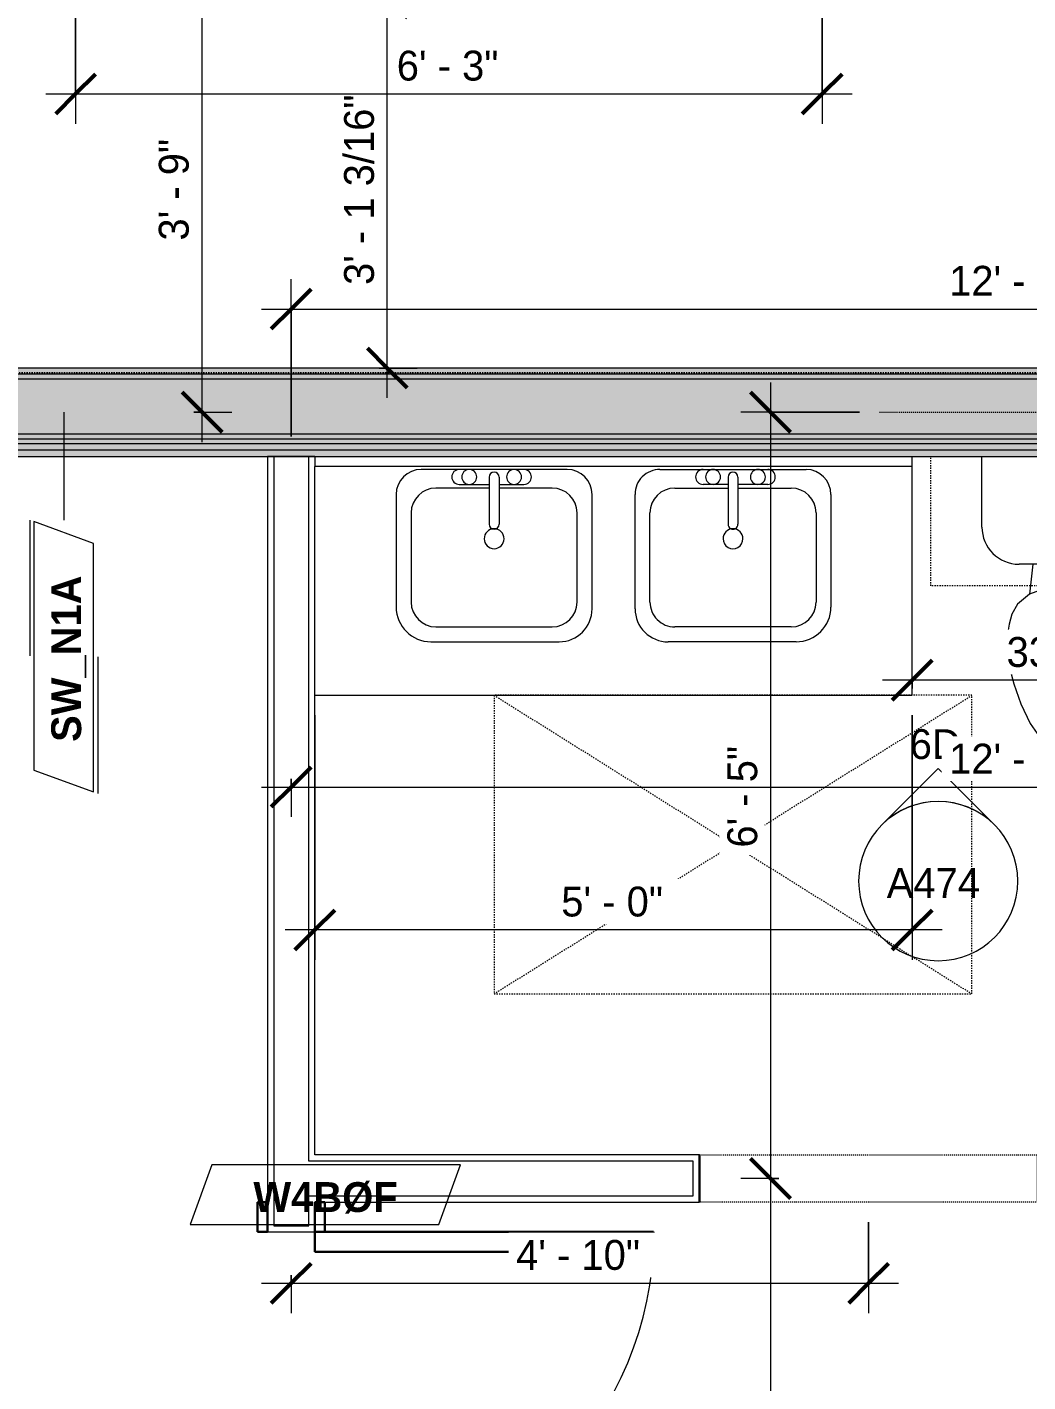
# Model space of a CAD drawing. Header units: inches. Extents: x -4010 to -1814, y 9846 to 12241.
# Drawn here: x -3683.5 to -3583, y 10251.2 to 10387.3 of the extents above; entities that cross this region are included whole.
import ezdxf

# ---------------------------------------------------------------- set-up
doc = ezdxf.new("R2010")
doc.units = ezdxf.units.IN
doc.header["$MEASUREMENT"] = 0
for name, pattern in [('Dash', [0.25, 0.125, -0.125]), ('Dash 3_32_', [0.1875, 0.09375, -0.09375]), ('Dash_2_', [0.25, 0.125, -0.125]), ('Overhead', [0.15625, 0.09375, -0.0625])]:
    doc.linetypes.add(name, pattern=pattern)
for name, color, linetype, lineweight in [('0-1', 7, 'Continuous', 5), ('A-ANNO-DIMS', 211, 'Continuous', 9), ('A-ANNO-DIMS-32', 211, 'Continuous', 9), ('A-DETL-1', 90, 'Dash 3_32_', 18), ('A-DETL-GENF-3', 92, 'Overhead', 9), ('A-DETL-MEDM', 33, 'Continuous', 30), ('A-DOOR-3', 31, 'Continuous', 9), ('A-DOOR-4', 31, 'Continuous', 30), ('A-DOOR-FRAM-3', 31, 'Continuous', 30), ('A-GENM', 5, 'Continuous', 9), ('A-GENM-HDLN', 13, 'Dash', 9), ('A-WALL', 113, 'Continuous', 18), ('A-WALL-2', 250, 'Continuous', 18), ('A-WALL-3', 113, 'Continuous', 9), ('A-WALL-IDEN', 211, 'Continuous', 9), ('G-ANNO-SYMB-3', 111, 'Continuous', 9), ('G-ANNO-SYMB-4', 111, 'Dash_2_', 9), ('I-WALL-1', 21, 'Continuous', 18), ('I-WALL-2', 241, 'Continuous', 5), ('I-WALL-3', 7, 'Continuous', 9), ('P-SANR-FIXT', 6, 'Continuous', 9), ('Q-CASE', 31, 'Continuous', 9), ('Q-CASE-3', 31, 'Dash', 9)]:
    doc.layers.add(name, color=color, linetype=linetype, lineweight=lineweight)
doc.styles.add('Century Gothic', font='ufonts.com_century-gothic.ttf', dxfattribs={"height": 3})
doc.styles.add('Century Gothic_B_1', font='GOTHICB.TTF', dxfattribs={"height": 3})
doc.dimstyles.new('OD_1__HACK_2', dxfattribs={"dimscale": 12, "dimtxt": 3.132505, "dimasz": 0.333333, "dimexe": 0.25, "dimexo": 0.166667, "dimgap": 0.041667, "dimtad": 1, "dimdec": 4, "dimrnd": 0.0625, "dimzin": 3, "dimdsep": 46, "dimlunit": 4, "dimtxsty": 'Century Gothic', "dimblk1": 'OBLIQUE', "dimblk2": 'OBLIQUE', "dimsah": 1, "dimcen": 0.09, "dimdle": 0.25, "dimazin": 0, "dimtfac": 1, "dimtdec": 4, "dimtix": 1, "dimtmove": 0, "dimatfit": 3, "dimfxl": 1, "dimtvp": 1, "dimtfill": 1, "dimfrac": 2, "dimtolj": 1, "dimtzin": 0, "dimarcsym": 2})
doc.dimstyles.new('OD_1__HACK_2_1', dxfattribs={"dimscale": 12, "dimtxt": 3.132505, "dimasz": 0.333333, "dimexe": 0.25, "dimexo": 0.166667, "dimgap": 0.041667, "dimtad": 1, "dimdec": 4, "dimrnd": 0.0625, "dimzin": 3, "dimdsep": 46, "dimlunit": 4, "dimtxsty": 'Century Gothic', "dimblk1": 'OBLIQUE', "dimblk2": 'OBLIQUE', "dimsah": 1, "dimcen": 0.09, "dimdle": 0.25, "dimazin": 0, "dimtfac": 1, "dimtdec": 4, "dimtix": 1, "dimtmove": 0, "dimatfit": 3, "dimfxl": 1, "dimtvp": 1, "dimtfill": 1, "dimfrac": 2, "dimtolj": 1, "dimtzin": 0, "dimarcsym": 2})

# ---------------------------------------------------------------- blocks, each defined once
blk = doc.blocks.new('CTR - 1st Phase - Common Walls_rvt-1-UNIT PLANS - 1ST FLOOR')
at = {"layer": 'I-WALL-1'}
blk.add_hatch(color=256, dxfattribs=at).paths.add_polyline_path([(-3501.67, 10344.15), (-3501.67, 10344.78), (-3823.82, 10344.78), (-3823.82, 10344.15), (-3512.01, 10344.15)], flags=0)
at = {"layer": 'I-WALL-2'}
for points in [[(-3504.67, 10352.4), (-3504.67, 10353.03), (-3728.43, 10353.03), (-3728.43, 10352.97), (-3766.43, 10352.97), (-3766.43, 10353.03), (-3823.82, 10353.03), (-3823.82, 10352.4), (-3512.01, 10352.4)], [(-3504.67, 10351.9), (-3504.67, 10352.4), (-3823.82, 10352.4), (-3823.82, 10351.9), (-3512.01, 10351.9)], [(-3501.67, 10346.4), (-3501.67, 10351.34), (-3504.67, 10351.35), (-3504.67, 10351.9), (-3823.82, 10351.9), (-3823.82, 10346.4), (-3512.01, 10346.4)], [(-3501.67, 10345.9), (-3501.67, 10346.4), (-3823.82, 10346.4), (-3823.82, 10345.9), (-3512.01, 10345.9)], [(-3501.67, 10345.4), (-3501.67, 10345.9), (-3823.82, 10345.9), (-3823.82, 10345.4), (-3512.01, 10345.4)], [(-3501.67, 10344.78), (-3501.67, 10345.4), (-3823.82, 10345.4), (-3823.82, 10344.78), (-3512.01, 10344.78)]]:
    blk.add_hatch(color=256, dxfattribs=at).paths.add_polyline_path(points, flags=0)
at = {"layer": 'A-WALL-2'}
for p, q in [((-3504.67, 10352.4), (-3823.82, 10352.4)), ((-3504.67, 10351.9), (-3823.82, 10351.9)), ((-3501.67, 10346.4), (-3823.82, 10346.4)), ((-3501.67, 10345.9), (-3823.82, 10345.9)), ((-3501.67, 10345.4), (-3823.82, 10345.4)), ((-3501.67, 10344.78), (-3823.82, 10344.78))]:
    blk.add_line(p, q, dxfattribs=at)
at = {"layer": 'I-WALL-3'}
for p, q in [((-3505.3, 10353.03), (-3728.43, 10353.03)), ((-3823.82, 10344.15), (-3555.9, 10344.15))]:
    blk.add_line(p, q, dxfattribs=at)
blk = doc.blocks.new('SWING - SINGLE - FLUSH - 2-10 x 6-8 - PASSAGE-3199423-UNIT PLANS - 1ST FLOOR')
at = {"layer": 'A-DOOR-3'}
blk.add_arc((17, -2.37), 34.07, 180, 266.6343, dxfattribs=at)
at = {"layer": 'A-DOOR-4'}
for p, q in [((15, -2.37), (15, -36.38)), ((17, -2.37), (15, -2.37)), ((17, -2.37), (17, -36.38)), ((17, -36.38), (15, -36.38))]:
    blk.add_line(p, q, dxfattribs=at)
at = {"layer": 'A-DOOR-FRAM-3'}
for p, q in [((-20, 2.38), (-20, 3.38)), ((-20, 3.38), (-17, 3.38)), ((-17, 3.38), (-17, 2.38)), ((17, 2.38), (17, 3.38)), ((17, 3.38), (20, 3.38)), ((20, 3.38), (20, 2.38)), ((-17, 2.38), (-20, 2.38)), ((20, 2.38), (17, 2.38)), ((-20, -2.37), (-17, -2.37)), ((-20, -3.37), (-20, -2.37)), ((-17, -2.37), (-17, -3.37)), ((17, -2.37), (20, -2.37)), ((17, -3.37), (17, -2.37)), ((20, -2.37), (20, -3.37)), ((-17, -3.37), (-20, -3.37)), ((20, -3.37), (17, -3.37))]:
    blk.add_line(p, q, dxfattribs=at)
blk = doc.blocks.new('Door-Opening - 34_ x 80_-3928451-UNIT PLANS - 1ST FLOOR')
at = {"layer": 'A-DETL-GENF-3'}
for p, q in [((-17.32, 2.37), (16.68, 2.37)), ((16.68, -2.38), (-17.32, -2.38))]:
    blk.add_line(p, q, dxfattribs=at)
at = {"layer": 'A-DETL-MEDM'}
for p, q in [((-17.32, -2.38), (-17.32, 2.37)), ((16.68, 2.37), (16.68, -2.38))]:
    blk.add_line(p, q, dxfattribs=at)
blk = doc.blocks.new('M_Sink Vanity-Square - 500 x 440mm-1372835-UNIT PLANS - 1ST FLOOR')
at = {"layer": 'P-SANR-FIXT'}
for p, q in [((-5.72, 10.23), (7.14, 10.23)), ((-5.22, 8.73), (6.46, 8.73)), ((10.46, 6.91), (10.46, -4.59)), ((-9.22, -4.59), (-9.22, 6.73)), ((-7.72, -2.72), (-7.72, 6.23)), ((8.96, 6.23), (8.96, -2.72)), ((0.12, -6.33), (0.12, -1.59)), ((1.12, -6.33), (1.12, -1.59)), ((0.12, -5.22), (-5.22, -5.22)), ((6.46, -5.22), (1.12, -5.22)), ((-2.88, -5.59), (0.12, -5.59)), ((1.12, -5.59), (3.62, -5.59)), ((7.96, -7.09), (-6.72, -7.09)), ((3.62, -7.09), (-2.88, -7.09))]:
    blk.add_line(p, q, dxfattribs=at)
for centre, radius, start, end in [((-5.72, 6.73), 3.5, 90, 180), ((7.14, 6.91), 3.32, 360, 90), ((-5.22, 6.23), 2.5, 90, 180), ((6.46, 6.23), 2.5, 360, 90), ((0.62, -0.13), 1, 360, 180), ((0.62, -0.13), 1, 180, 0), ((0.62, -1.59), 0.5, 360, 180), ((-5.22, -2.72), 2.5, 180, 270), ((6.46, -2.72), 2.5, 270, 360), ((-6.72, -4.59), 2.5, 180, 270), ((7.96, -4.59), 2.5, 270, 0), ((-2.88, -6.34), 0.75, 90, 270), ((-1.88, -6.34), 0.75, 360, 180), ((-1.88, -6.34), 0.75, 180, 0), ((0.62, -6.33), 0.5, 180, 0), ((2.62, -6.34), 0.75, 0, 180), ((2.62, -6.34), 0.75, 180, 0), ((3.62, -6.34), 0.75, 270, 90)]:
    blk.add_arc(centre, radius, start, end, dxfattribs=at)
blk = doc.blocks.new('Toilet-Domestic-3D - Toilet-Domestic-3D-1352612-UNIT PLANS - 1ST FLOOR')
at = {"layer": 'P-SANR-FIXT'}
for p, q in [((-9.98, 11.75), (-9.98, 18.86)), ((9.98, 18.86), (9.98, 11.75)), ((6.25, 8.02), (-6.25, 8.02)), ((-4.86, 8.02), (-5.21, 5)), ((4.86, 8.02), (5.21, 5)), ((-3.84, 5.5), (-5.21, 5)), ((-2.61, 5.72), (-3.84, 5.5)), ((-1, 6), (-2.13, 5.8)), ((1, 6), (-1, 6)), ((1.89, 5.84), (1, 6)), ((3.84, 5.5), (2.37, 5.76)), ((5.21, 5), (3.84, 5.5)), ((-5.21, 5), (-6.4, 4)), ((6.4, 4), (5.21, 5)), ((-6.97, 3), (-7.24, 2)), ((-6.4, 4), (-6.97, 3)), ((6.97, 3), (6.4, 4)), ((7.24, 2), (6.97, 3)), ((-7.24, 2), (-7.41, 1)), ((7.41, 1), (7.24, 2)), ((-7.41, 1), (-7.5, 0)), ((-7.5, 0), (-7.33, -1.99)), ((7.33, -1.99), (7.5, 0)), ((7.5, 0), (7.41, 1)), ((-7.33, -1.99), (-6.79, -4)), ((6.79, -4), (7.33, -1.99)), ((-6.79, -4), (-6.06, -6)), ((6.06, -6), (6.79, -4)), ((-6.06, -6), (-5.13, -8)), ((5.13, -8), (6.06, -6)), ((-5.13, -8), (-3.74, -10)), ((3.74, -10), (5.13, -8)), ((-3.74, -10), (-2.74, -11)), ((2.74, -11), (3.74, -10)), ((-2.74, -11), (-1.87, -11.5)), ((-1.87, -11.5), (-0.5, -12)), ((-0.5, -12), (0.5, -12)), ((0.5, -12), (1.87, -11.5)), ((1.87, -11.5), (2.74, -11))]:
    blk.add_line(p, q, dxfattribs=at)
for centre, start, end in [((-6.25, 11.75), 180, 270), ((6.25, 11.75), 270, 360)]:
    blk.add_arc(centre, 3.73, start, end, dxfattribs=at)
blk = doc.blocks.new('Bath Vanity - Bath Vanity 60_-V115-UNIT PLANS - 1ST FLOOR')
at = {"layer": 'Q-CASE'}
for p, q in [((30.74, 24), (-29.26, 24)), ((-29.26, 24), (-29.26, 1))]:
    blk.add_line(p, q, dxfattribs=at)
blk = doc.blocks.new('BATHROOM MIRROR - BATHROOM MIRROR  60_-3802719-UNIT PLANS - 1ST FLOOR')
at = {"layer": 'Q-CASE'}
for p, q in [((-29.26, -23), (30.74, -23)), ((-29.26, -23), (-29.26, -24)), ((30.74, -24), (30.74, -23)), ((30.74, -24), (-29.26, -24))]:
    blk.add_line(p, q, dxfattribs=at)
blk = doc.blocks.new('300 Series Wall Hung Cabinet_326 - 30_-2909953-UNIT PLANS - 1ST FLOOR')
at = {"layer": 'Q-CASE'}
for p, q in [((-2.01, 14.69), (-2.5, 14.69)), ((-2.5, 14.69), (-2.5, 13.19)), ((-2.01, 13.19), (-2.01, 14.69)), ((2.49, 14.69), (2, 14.69)), ((2, 14.69), (2, 13.19)), ((2.49, 13.19), (2.49, 14.69)), ((-2.01, 13.19), (-2.5, 13.19)), ((2.49, 13.19), (2, 13.19))]:
    blk.add_line(p, q, dxfattribs=at)
at = {"layer": 'Q-CASE-3'}
for p, q in [((-15, 0.19), (-15, 13.19)), ((-15, 13.19), (15, 13.19)), ((15, 13.19), (15, 0.19)), ((15, 0.19), (-15, 0.19))]:
    blk.add_line(p, q, dxfattribs=at)
blk = doc.blocks.new('M_Sink Vanity-Square - 500 x 440mm-1352614-UNIT PLANS - 1ST FLOOR')
at = {"layer": 'P-SANR-FIXT'}
for p, q in [((7.96, 7.09), (-6.72, 7.09)), ((3.62, 7.09), (-2.88, 7.09)), ((-2.88, 5.59), (0.12, 5.59)), ((0.12, 6.33), (0.12, 1.59)), ((1.12, 6.33), (1.12, 1.59)), ((1.12, 5.59), (3.62, 5.59)), ((-9.22, 4.59), (-9.22, -6.73)), ((0.12, 5.22), (-5.22, 5.22)), ((6.46, 5.22), (1.12, 5.22)), ((10.46, -6.91), (10.46, 4.59)), ((-7.72, 2.72), (-7.72, -6.23)), ((8.96, -6.23), (8.96, 2.72)), ((-5.22, -8.73), (6.46, -8.73)), ((-5.72, -10.23), (7.14, -10.23))]:
    blk.add_line(p, q, dxfattribs=at)
for centre, radius, start, end in [((-6.72, 4.59), 2.5, 90, 180), ((-2.88, 6.34), 0.75, 90, 270), ((-1.88, 6.34), 0.75, 360, 180), ((0.62, 6.33), 0.5, 360, 180), ((2.62, 6.34), 0.75, 360, 180), ((3.62, 6.34), 0.75, 270, 90), ((7.96, 4.59), 2.5, 360, 90), ((-1.88, 6.34), 0.75, 180, 0), ((2.62, 6.34), 0.75, 180, 360), ((-5.22, 2.72), 2.5, 90, 180), ((6.46, 2.72), 2.5, 0, 90), ((0.62, 1.59), 0.5, 180, 0), ((0.62, 0.13), 1, 360, 180), ((0.62, 0.13), 1, 180, 0), ((-5.72, -6.73), 3.5, 180, 270), ((-5.22, -6.23), 2.5, 180, 270), ((6.46, -6.23), 2.5, 270, 0), ((7.14, -6.91), 3.32, 270, 0)]:
    blk.add_arc(centre, radius, start, end, dxfattribs=at)
blk = doc.blocks.new('ADA Clearances - 30_x48_-V161-UNIT PLANS - 1ST FLOOR')
at = {"layer": 'A-GENM-HDLN'}
for p, q in [((15, -24), (-15, 24)), ((-15, -24), (15, 24)), ((15, 24), (-15, 24)), ((-15, 24), (-15, -24)), ((15, -24), (15, 24)), ((-15, -24), (15, -24))]:
    blk.add_line(p, q, dxfattribs=at)
blk = doc.blocks.new('Elevation - Filled Arrow-152140-UNIT PLANS - 1ST FLOOR')
at = {"layer": 'G-ANNO-SYMB-3'}
for start, end in [(360, 180), (180, 360)]:
    blk.add_arc((0, 0), 0.25, start, end, dxfattribs=at)
blk = doc.blocks.new('Elevation - Filled Arrow-151867-UNIT PLANS - 1ST FLOOR')
at = {"layer": 'G-ANNO-SYMB-3'}
for p, q in [((0, 0.3536), (-0.1768, 0.1768)), ((0.1768, 0.1768), (0, 0.3536))]:
    blk.add_line(p, q, dxfattribs=at)
blk.add_arc((0, 0), 0.25, 45, 135, dxfattribs=at)
blk = doc.blocks.new('DIMBLOCK2-UNIT PLANS - 1ST FLOOR')
at = {"layer": 'A-ANNO-DIMS-32'}
for p, q in [((-3647.36, 10350.03), (-3647.36, 10393.21)), ((-3648.19, 10390.21), (-3644.36, 10390.21)), ((-3647.36, 10390.21), (-3648.19, 10390.21)), ((-3648.19, 10353.03), (-3644.36, 10353.03)), ((-3647.36, 10353.03), (-3648.19, 10353.03))]:
    blk.add_line(p, q, dxfattribs=at)
at = {"layer": 'A-ANNO-DIMS-32', "lineweight": 50}
for p, q in [((-3647.36, 10390.21), (-3649.36, 10392.21)), ((-3647.36, 10390.21), (-3645.36, 10388.21)), ((-3647.36, 10353.03), (-3649.36, 10355.03)), ((-3647.36, 10353.03), (-3645.36, 10351.03))]:
    blk.add_line(p, q, dxfattribs=at)
at = {"layer": 'A-ANNO-DIMS-32', "color": 0, "insert": (-3651.7, 10361.38), "char_height": 3, "width": 24.5827, "attachment_point": 1, "rotation": 90, "line_spacing_factor": 0.984502, "style": 'Century Gothic', "bg_fill": 3, "box_fill_scale": 1.25, "bg_fill_color": 256, "bg_fill_true_color": 13158600, "bg_fill_transparency": 0}
blk.add_mtext('3\' - 1 3/16"', dxfattribs=at)
blk = doc.blocks.new('_Oblique')
at = {"color": 0, "linetype": 'ByBlock', "lineweight": -2}
blk.add_line((-0.5, -0.5), (0.5, 0.5), dxfattribs=at)
blk = doc.blocks.new('DIMBLOCK118-UNIT PLANS - 1ST FLOOR')
at = {"layer": 'A-ANNO-DIMS-32'}
for p, q in [((-3657.01, 10346.15), (-3657.01, 10361.96)), ((-3512.01, 10346.15), (-3512.01, 10361.96)), ((-3660.01, 10358.96), (-3509.01, 10358.96)), ((-3657.01, 10358.96), (-3657.01, 10346.15)), ((-3512.01, 10358.96), (-3512.01, 10346.15))]:
    blk.add_line(p, q, dxfattribs=at)
at = {"layer": 'A-ANNO-DIMS-32', "lineweight": 50}
for p, q in [((-3657.01, 10358.96), (-3655.01, 10360.96)), ((-3512.01, 10358.96), (-3510.01, 10360.96)), ((-3657.01, 10358.96), (-3659.01, 10356.96)), ((-3512.01, 10358.96), (-3514.01, 10356.96))]:
    blk.add_line(p, q, dxfattribs=at)
at = {"layer": 'A-ANNO-DIMS-32', "color": 0, "insert": (-3590.92, 10363.3), "char_height": 3, "width": 15.394, "attachment_point": 1, "line_spacing_factor": 0.984502, "style": 'Century Gothic', "bg_fill": 3, "box_fill_scale": 1.25, "bg_fill_color": 256, "bg_fill_true_color": 13158600, "bg_fill_transparency": 0}
blk.add_mtext('12\' - 1"', dxfattribs=at)
blk = doc.blocks.new('DIMBLOCK166-UNIT PLANS - 1ST FLOOR')
at = {"layer": 'A-ANNO-DIMS-32'}
for p, q in [((-3665.96, 10345.59), (-3665.96, 10396.59)), ((-3666.79, 10393.59), (-3662.96, 10393.59)), ((-3665.96, 10393.59), (-3666.79, 10393.59)), ((-3666.79, 10348.59), (-3662.96, 10348.59)), ((-3665.96, 10348.59), (-3666.79, 10348.59))]:
    blk.add_line(p, q, dxfattribs=at)
at = {"layer": 'A-ANNO-DIMS-32', "lineweight": 50}
for p, q in [((-3665.96, 10393.59), (-3667.96, 10395.59)), ((-3665.96, 10393.59), (-3663.96, 10391.59)), ((-3665.96, 10348.59), (-3667.96, 10350.59)), ((-3665.96, 10348.59), (-3663.96, 10346.59))]:
    blk.add_line(p, q, dxfattribs=at)
at = {"layer": 'A-ANNO-DIMS-32', "color": 0, "insert": (-3670.31, 10365.84), "char_height": 3, "width": 12.5897, "attachment_point": 1, "rotation": 90, "line_spacing_factor": 0.984502, "style": 'Century Gothic', "bg_fill": 3, "box_fill_scale": 1.25, "bg_fill_color": 256, "bg_fill_true_color": 13158600, "bg_fill_transparency": 0}
blk.add_mtext('3\' - 9"', dxfattribs=at)
blk = doc.blocks.new('DIMBLOCK171-UNIT PLANS - 1ST FLOOR')
at = {"layer": 'A-ANNO-DIMS-32'}
for p, q in [((-3678.67, 10391.59), (-3678.67, 10377.57)), ((-3678.67, 10380.57), (-3678.67, 10391.59)), ((-3603.67, 10391.59), (-3603.67, 10377.57)), ((-3603.67, 10380.57), (-3603.67, 10391.59)), ((-3681.67, 10380.57), (-3600.67, 10380.57))]:
    blk.add_line(p, q, dxfattribs=at)
at = {"layer": 'A-ANNO-DIMS-32', "lineweight": 50}
for p, q in [((-3678.67, 10380.57), (-3676.67, 10382.57)), ((-3603.67, 10380.57), (-3601.67, 10382.57)), ((-3678.67, 10380.57), (-3680.67, 10378.57)), ((-3603.67, 10380.57), (-3605.67, 10378.57))]:
    blk.add_line(p, q, dxfattribs=at)
at = {"layer": 'A-ANNO-DIMS-32', "color": 0, "insert": (-3646.41, 10384.92), "char_height": 3, "width": 12.5897, "attachment_point": 1, "line_spacing_factor": 0.984502, "style": 'Century Gothic', "bg_fill": 3, "box_fill_scale": 1.25, "bg_fill_color": 256, "bg_fill_true_color": 13158600, "bg_fill_transparency": 0}
blk.add_mtext('6\' - 3"', dxfattribs=at)
blk = doc.blocks.new('DIMBLOCK204-UNIT PLANS - 1ST FLOOR')
at = {"layer": 'A-ANNO-DIMS-32'}
for p, q in [((-3608.86, 10351.59), (-3608.86, 10271.59)), ((-3599.92, 10348.59), (-3611.86, 10348.59)), ((-3608.86, 10348.59), (-3599.92, 10348.59)), ((-3608.03, 10271.59), (-3611.86, 10271.59)), ((-3608.86, 10271.59), (-3608.03, 10271.59))]:
    blk.add_line(p, q, dxfattribs=at)
at = {"layer": 'A-ANNO-DIMS-32', "lineweight": 50}
for p, q in [((-3608.86, 10348.59), (-3610.86, 10350.59)), ((-3608.86, 10348.59), (-3606.86, 10346.59)), ((-3608.86, 10271.59), (-3610.86, 10273.59)), ((-3608.86, 10271.59), (-3606.86, 10269.59))]:
    blk.add_line(p, q, dxfattribs=at)
at = {"layer": 'A-ANNO-DIMS-32', "color": 0, "insert": (-3613.2, 10304.84), "char_height": 3, "width": 12.5897, "attachment_point": 1, "rotation": 90, "line_spacing_factor": 0.984502, "style": 'Century Gothic', "bg_fill": 3, "box_fill_scale": 1.25, "bg_fill_color": 256, "bg_fill_true_color": 13158600, "bg_fill_transparency": 0}
blk.add_mtext('6\' - 5"', dxfattribs=at)
blk = doc.blocks.new('DIMBLOCK205-UNIT PLANS - 1ST FLOOR')
at = {"layer": 'A-ANNO-DIMS-32', "lineweight": 50}
for p, q in [((-3608.86, 10271.59), (-3610.86, 10273.59)), ((-3608.86, 10271.59), (-3606.86, 10269.59)), ((-3608.86, 10198.59), (-3610.86, 10200.59)), ((-3608.86, 10198.59), (-3606.86, 10196.59))]:
    blk.add_line(p, q, dxfattribs=at)
at = {"layer": 'A-ANNO-DIMS-32'}
for p, q in [((-3608.03, 10271.59), (-3611.86, 10271.59)), ((-3608.86, 10271.59), (-3608.86, 10195.59)), ((-3608.86, 10271.59), (-3608.03, 10271.59)), ((-3608.03, 10198.59), (-3611.86, 10198.59)), ((-3608.86, 10198.59), (-3608.03, 10198.59))]:
    blk.add_line(p, q, dxfattribs=at)
at = {"layer": 'A-ANNO-DIMS-32', "color": 0, "insert": (-3613.2, 10229.84), "char_height": 3, "width": 12.5897, "attachment_point": 1, "rotation": 90, "line_spacing_factor": 0.984502, "style": 'Century Gothic', "bg_fill": 3, "box_fill_scale": 1.25, "bg_fill_color": 256, "bg_fill_true_color": 13158600, "bg_fill_transparency": 0}
blk.add_mtext('6\' - 1"', dxfattribs=at)
blk = doc.blocks.new('DIMBLOCK206-UNIT PLANS - 1ST FLOOR')
at = {"layer": 'A-ANNO-DIMS-32', "lineweight": 50}
for p, q in [((-3657.01, 10310.93), (-3655.01, 10312.93)), ((-3512.01, 10310.93), (-3510.01, 10312.93)), ((-3657.01, 10310.93), (-3659.01, 10308.93)), ((-3512.01, 10310.93), (-3514.01, 10308.93))]:
    blk.add_line(p, q, dxfattribs=at)
at = {"layer": 'A-ANNO-DIMS-32'}
for p, q in [((-3657.01, 10311.76), (-3657.01, 10307.93)), ((-3657.01, 10310.93), (-3657.01, 10311.76)), ((-3512.01, 10311.76), (-3512.01, 10307.93)), ((-3512.01, 10310.93), (-3512.01, 10311.76)), ((-3660.01, 10310.93), (-3512.01, 10310.93))]:
    blk.add_line(p, q, dxfattribs=at)
at = {"layer": 'A-ANNO-DIMS-32', "color": 0, "insert": (-3590.92, 10315.28), "char_height": 3, "width": 15.394, "attachment_point": 1, "line_spacing_factor": 0.984502, "style": 'Century Gothic', "bg_fill": 3, "box_fill_scale": 1.25, "bg_fill_color": 256, "bg_fill_true_color": 13158600, "bg_fill_transparency": 0}
blk.add_mtext('12\' - 1"', dxfattribs=at)
blk = doc.blocks.new('DIMBLOCK273-UNIT PLANS - 1ST FLOOR')
at = {"layer": 'A-ANNO-DIMS-32'}
for p, q in [((-3599.01, 10267.21), (-3599.01, 10258.06)), ((-3599.01, 10261.06), (-3599.01, 10267.21)), ((-3660.01, 10261.06), (-3596.01, 10261.06)), ((-3657.01, 10261.89), (-3657.01, 10258.06)), ((-3657.01, 10261.06), (-3657.01, 10261.89))]:
    blk.add_line(p, q, dxfattribs=at)
at = {"layer": 'A-ANNO-DIMS-32', "lineweight": 50}
for p, q in [((-3657.01, 10261.06), (-3655.01, 10263.06)), ((-3599.01, 10261.06), (-3597.01, 10263.06)), ((-3657.01, 10261.06), (-3659.01, 10259.06)), ((-3599.01, 10261.06), (-3601.01, 10259.06))]:
    blk.add_line(p, q, dxfattribs=at)
at = {"layer": 'A-ANNO-DIMS-32', "color": 0, "insert": (-3634.42, 10265.41), "char_height": 3, "width": 15.394, "attachment_point": 1, "line_spacing_factor": 0.984502, "style": 'Century Gothic', "bg_fill": 3, "box_fill_scale": 1.25, "bg_fill_color": 256, "bg_fill_true_color": 13158600, "bg_fill_transparency": 0}
blk.add_mtext('4\' - 10"', dxfattribs=at)
blk = doc.blocks.new('DIMBLOCK325-UNIT PLANS - 1ST FLOOR')
at = {"layer": 'A-ANNO-DIMS-32'}
for p, q in [((-3594.63, 10320.83), (-3594.63, 10324.66)), ((-3560.65, 10320.83), (-3560.65, 10324.66)), ((-3557.65, 10321.66), (-3597.63, 10321.66)), ((-3594.63, 10321.66), (-3594.63, 10320.83)), ((-3560.65, 10321.66), (-3560.65, 10320.83))]:
    blk.add_line(p, q, dxfattribs=at)
at = {"layer": 'A-ANNO-DIMS-32', "lineweight": 50}
for p, q in [((-3594.63, 10321.66), (-3592.63, 10323.66)), ((-3560.65, 10321.66), (-3558.65, 10323.66)), ((-3594.63, 10321.66), (-3596.63, 10319.66)), ((-3560.65, 10321.66), (-3562.65, 10319.66))]:
    blk.add_line(p, q, dxfattribs=at)
at = {"layer": 'A-ANNO-DIMS-32', "color": 0, "insert": (-3585.15, 10326), "char_height": 3, "width": 18.0194, "attachment_point": 1, "line_spacing_factor": 0.984502, "style": 'Century Gothic', "bg_fill": 3, "box_fill_scale": 1.25, "bg_fill_color": 256, "bg_fill_true_color": 13158600, "bg_fill_transparency": 0}
blk.add_mtext('33" MIN', dxfattribs=at)
blk = doc.blocks.new('DIMBLOCK328-UNIT PLANS - 1ST FLOOR')
at = {"layer": 'A-ANNO-DIMS-32'}
for p, q in [((-3654.63, 10318.15), (-3654.63, 10293.57)), ((-3654.63, 10296.57), (-3654.63, 10318.15)), ((-3594.63, 10318.15), (-3594.63, 10293.57)), ((-3594.63, 10296.57), (-3594.63, 10318.15)), ((-3591.63, 10296.57), (-3657.63, 10296.57))]:
    blk.add_line(p, q, dxfattribs=at)
at = {"layer": 'A-ANNO-DIMS-32', "lineweight": 50}
for p, q in [((-3654.63, 10296.57), (-3652.63, 10298.57)), ((-3594.63, 10296.57), (-3592.63, 10298.57)), ((-3654.63, 10296.57), (-3656.63, 10294.57)), ((-3594.63, 10296.57), (-3596.63, 10294.57))]:
    blk.add_line(p, q, dxfattribs=at)
at = {"layer": 'A-ANNO-DIMS-32', "color": 0, "insert": (-3629.88, 10300.92), "char_height": 3, "width": 12.5897, "attachment_point": 1, "line_spacing_factor": 0.984502, "style": 'Century Gothic', "bg_fill": 3, "box_fill_scale": 1.25, "bg_fill_color": 256, "bg_fill_true_color": 13158600, "bg_fill_transparency": 0}
blk.add_mtext('5\' - 0"', dxfattribs=at)
blk = doc.blocks.new('Wall Tag - Shear Wall-3956451-UNIT PLANS - 1ST FLOOR')
at = {"layer": 'A-WALL-IDEN'}
for p, q in [((-0.3561, 0.0937), (-0.4244, -0.0937)), ((0.4244, 0.0937), (-0.3561, 0.0937)), ((0.4291, 0.1068), (0.0033, 0.1068)), ((0.3561, -0.0937), (0.4244, 0.0937)), ((0, -0.1068), (-0.4291, -0.1068)), ((-0.4244, -0.0937), (0.3561, -0.0937))]:
    blk.add_line(p, q, dxfattribs=at)
blk = doc.blocks.new('Wall Tag - Arch Wall-3956453-UNIT PLANS - 1ST FLOOR')
at = {"layer": 'A-WALL-IDEN'}
for p, q in [((-0.3561, 0.0937), (-0.4244, -0.0937)), ((0.4244, 0.0937), (-0.3561, 0.0937)), ((0.3561, -0.0937), (0.4244, 0.0937)), ((-0.4244, -0.0937), (0.3561, -0.0937))]:
    blk.add_line(p, q, dxfattribs=at)

msp = doc.modelspace()

# ---------------------------------------------------------------- linework, layer by layer
at = {"layer": 'A-DETL-1'}
msp.add_line((-3597.92374, 10348.5894), (-3543.92374, 10348.5894), dxfattribs=at)
at = {"layer": 'A-WALL'}
for p, q in [((-3658.75554, 10344.1519), (-3658.75554, 10266.8394)), ((-3655.25554, 10273.3394), (-3655.25554, 10344.1519)), ((-3616.63054, 10273.3394), (-3655.25554, 10273.3394)), ((-3616.63054, 10269.8394), (-3616.63054, 10273.3394)), ((-3655.25554, 10266.8394), (-3655.25554, 10269.8394)), ((-3655.25554, 10269.8394), (-3616.63054, 10269.8394)), ((-3658.75554, 10266.8394), (-3655.25554, 10266.8394))]:
    msp.add_line(p, q, dxfattribs=at)
at = {"layer": 'A-WALL-3'}
for p, q in [((-3659.38054, 10344.1519), (-3659.38054, 10266.2144)), ((-3654.63054, 10344.1519), (-3659.38054, 10344.1519)), ((-3654.63054, 10273.9644), (-3654.63054, 10343.14731)), ((-3616.00554, 10273.9644), (-3654.63054, 10273.9644)), ((-3654.63054, 10266.2144), (-3654.63054, 10269.2144)), ((-3654.63054, 10269.2144), (-3616.00554, 10269.2144)), ((-3659.38054, 10266.2144), (-3654.63054, 10266.2144))]:
    msp.add_line(p, q, dxfattribs=at)
at = {"layer": 'A-WALL-IDEN'}
msp.add_line((-3679.86147, 10348.5894), (-3679.86147, 10337.74624), dxfattribs=at)
at = {"layer": 'G-ANNO-SYMB-4'}
for p, q in [((-3861.5945, 10352.5894), (-3417.92374, 10352.5894)), ((-3434.39699, 10345.42703), (-3858.32959, 10345.42703))]:
    msp.add_line(p, q, dxfattribs=at)

# ---------------------------------------------------------------- block references
at = {"layer": '0-1'}
msp.add_blockref('CTR - 1st Phase - Common Walls_rvt-1-UNIT PLANS - 1ST FLOOR', (0, 0), dxfattribs=at)
at = {"layer": 'A-DOOR-3'}
msp.add_blockref('Door-Opening - 34_ x 80_-3928451-UNIT PLANS - 1ST FLOOR', (-3598.68315, 10271.5894), dxfattribs=at)
at = {"layer": 'A-DOOR-3', "rotation": 90.0000000000039}
msp.add_blockref('SWING - SINGLE - FLUSH - 2-10 x 6-8 - PASSAGE-3199423-UNIT PLANS - 1ST FLOOR', (-3657.00554, 10249.2144), dxfattribs=at)
at = {"layer": 'A-GENM', "rotation": 269.999999999942}
msp.add_blockref('ADA Clearances - 30_x48_-V161-UNIT PLANS - 1ST FLOOR', (-3612.63054, 10305.14731), dxfattribs=at)
at = {"layer": 'A-WALL-IDEN', "xscale": 31.99999999999999, "yscale": 31.99999999999999, "zscale": 31.99999999999999, "rotation": 89.99999999999991}
msp.add_blockref('Wall Tag - Shear Wall-3956451-UNIT PLANS - 1ST FLOOR', (-3679.86147, 10324.01454), dxfattribs=at)
at = {"layer": 'G-ANNO-SYMB-3', "xscale": 31.99999999999999, "yscale": 31.99999999999999, "zscale": 31.99999999999999}
for name in ['Elevation - Filled Arrow-151867-UNIT PLANS - 1ST FLOOR', 'Elevation - Filled Arrow-152140-UNIT PLANS - 1ST FLOOR']:
    msp.add_blockref(name, (-3592.01234, 10301.47577), dxfattribs=at)
at = {"layer": 'P-SANR-FIXT'}
for name, p in [('Toilet-Domestic-3D - Toilet-Domestic-3D-1352612-UNIT PLANS - 1ST FLOOR', (-3577.64249, 10325.29608)), ('M_Sink Vanity-Square - 500 x 440mm-1352614-UNIT PLANS - 1ST FLOOR', (-3637.24822, 10335.74815))]:
    msp.add_blockref(name, p, dxfattribs=at)
at = {"layer": 'P-SANR-FIXT', "rotation": 180}
msp.add_blockref('M_Sink Vanity-Square - 500 x 440mm-1372835-UNIT PLANS - 1ST FLOOR', (-3612.01285, 10335.74815), dxfattribs=at)
at = {"layer": 'Q-CASE', "rotation": 180}
for name, p in [('BATHROOM MIRROR - BATHROOM MIRROR  60_-3802719-UNIT PLANS - 1ST FLOOR', (-3623.89283, 10320.14731)), ('300 Series Wall Hung Cabinet_326 - 30_-2909953-UNIT PLANS - 1ST FLOOR', (-3577.76749, 10344.33481)), ('Bath Vanity - Bath Vanity 60_-V115-UNIT PLANS - 1ST FLOOR', (-3623.89283, 10344.1519))]:
    msp.add_blockref(name, p, dxfattribs=at)

# ---------------------------------------------------------------- texts
at = {"layer": 'A-WALL-IDEN', "insert": (-3681.10901, 10315.46318), "char_height": 3, "width": 20.604, "attachment_point": 1, "rotation": 90, "style": 'Century Gothic_B_1'}
msp.add_mtext('SW_N1A', dxfattribs=at)
at = {"layer": 'G-ANNO-SYMB-3', "char_height": 3, "attachment_point": 1, "style": 'Century Gothic'}
for s, insert, width in [('6D', (-3594.88023, 10316.74112), 6.666), ('A474', (-3597.18828, 10302.78219), 12.221)]:
    msp.add_mtext(s, dxfattribs=dict(at, insert=insert, width=width))

# ---------------------------------------------------------------- next in the draw order: dimensions: what is measured, and where the dimension line sits
at = {"layer": 'A-ANNO-DIMS'}
for base, p1, p2, override, picture, middle in [((-3665.9647, 10393.5894), (-3668.79313, 10348.5894), (-3668.79313, 10393.5894), {"dimpost": '<>', "dimfxl": 45}, 'DIMBLOCK166-UNIT PLANS - 1ST FLOOR', (-3668.04016, 10371.0894)), ((-3647.3582, 10390.2144), (-3650.18663, 10353.0269), (-3650.18663, 10390.2144), {"dimpost": '<>', "dimfxl": 37.1875}, 'DIMBLOCK2-UNIT PLANS - 1ST FLOOR', (-3649.59987, 10371.62065))]:
    dim = msp.add_linear_dim(base=base, p1=p1, p2=p2, angle=90, dimstyle='OD_1__HACK_2', override=override, dxfattribs=at)
    dim.commit()
    dim.dimension.update_dxf_attribs({"geometry": picture, "text_midpoint": middle})

# ---------------------------------------------------------------- next in the draw order: dimensions: what is measured, and where the dimension line sits
for base, p1, p2, override, picture, middle in [((-3603.66915, 10380.57448), (-3678.66915, 10393.5894), (-3603.66915, 10393.5894), {"dimpost": '<>', "dimfxl": 75}, 'DIMBLOCK171-UNIT PLANS - 1ST FLOOR', (-3641.16915, 10382.64994)), ((-3512.00554, 10358.95597), (-3657.00554, 10344.1519), (-3512.00554, 10344.1519), {"dimpost": '<>', "dimfxl": 145}, 'DIMBLOCK118-UNIT PLANS - 1ST FLOOR', (-3584.50554, 10360.9937))]:
    dim = msp.add_linear_dim(base=base, p1=p1, p2=p2, dimstyle='OD_1__HACK_2', override=override, dxfattribs=at)
    dim.commit()
    dim.dimension.update_dxf_attribs({"geometry": picture, "text_midpoint": middle})

# ---------------------------------------------------------------- next in the draw order: dimensions: what is measured, and where the dimension line sits
dim = msp.add_linear_dim(base=(-3608.85904, 10271.5894), p1=(-3597.92374, 10348.5894), p2=(-3606.03061, 10271.5894), angle=90, dimstyle='OD_1__HACK_2', override={"dimpost": '<>', "dimfxl": 77.425586}, dxfattribs=at)
dim.commit()
dim.dimension.update_dxf_attribs({"geometry": 'DIMBLOCK204-UNIT PLANS - 1ST FLOOR', "text_midpoint": (-3610.9345, 10310.0894)})

# ---------------------------------------------------------------- next in the draw order: dimensions: what is measured, and where the dimension line sits
dim = msp.add_linear_dim(base=(-3594.63054, 10321.65683), p1=(-3560.65445, 10318.82841), p2=(-3594.63054, 10318.82841), angle=0, text='33" MIN', dimstyle='OD_1__HACK_2_1', override={"dimpost": '<>', "dimfxl": 33.976091}, dxfattribs=at)
dim.commit()
dim.dimension.update_dxf_attribs({"geometry": 'DIMBLOCK325-UNIT PLANS - 1ST FLOOR', "text_midpoint": (-3577.64249, 10323.73229)})
dim = msp.add_linear_dim(base=(-3512.00554, 10310.93413), p1=(-3657.00554, 10313.76256), p2=(-3512.00554, 10313.76256), dimstyle='OD_1__HACK_2', override={"dimpost": '<>', "dimfxl": 145}, dxfattribs=at)
dim.commit()
dim.dimension.update_dxf_attribs({"geometry": 'DIMBLOCK206-UNIT PLANS - 1ST FLOOR', "text_midpoint": (-3584.50554, 10312.97186)})
dim = msp.add_linear_dim(base=(-3608.85904, 10198.5894), p1=(-3606.03061, 10271.5894), p2=(-3606.03061, 10198.5894), angle=90, dimstyle='OD_1__HACK_2', override={"dimpost": '<>', "dimfxl": 73}, dxfattribs=at)
dim.commit()
dim.dimension.update_dxf_attribs({"geometry": 'DIMBLOCK205-UNIT PLANS - 1ST FLOOR', "text_midpoint": (-3610.9345, 10235.0894)})

# ---------------------------------------------------------------- next in the draw order: dimensions: what is measured, and where the dimension line sits
dim = msp.add_linear_dim(base=(-3654.63054, 10296.57055), p1=(-3594.63054, 10320.14731), p2=(-3654.63054, 10320.14731), angle=0, dimstyle='OD_1__HACK_2_1', override={"dimpost": '<>', "dimfxl": 60}, dxfattribs=at)
dim.commit()
dim.dimension.update_dxf_attribs({"geometry": 'DIMBLOCK328-UNIT PLANS - 1ST FLOOR', "text_midpoint": (-3624.63054, 10298.64601)})
dim = msp.add_linear_dim(base=(-3599.00554, 10261.06071), p1=(-3657.00554, 10263.88914), p2=(-3599.00554, 10269.2144), dimstyle='OD_1__HACK_2_1', override={"dimpost": '<>', "dimfxl": 58.243955}, dxfattribs=at)
dim.commit()
dim.dimension.update_dxf_attribs({"geometry": 'DIMBLOCK273-UNIT PLANS - 1ST FLOOR', "text_midpoint": (-3628.00554, 10263.13617)})

# ---------------------------------------------------------------- next in the draw order: block references
at = {"layer": 'A-WALL-IDEN', "xscale": 31.99999999999999, "yscale": 31.99999999999999, "zscale": 31.99999999999999}
msp.add_blockref('Wall Tag - Arch Wall-3956453-UNIT PLANS - 1ST FLOOR', (-3653.58752, 10269.97631), dxfattribs=at)

# ---------------------------------------------------------------- next in the draw order: texts
at = {"layer": 'A-WALL-IDEN', "insert": (-3660.80344, 10271.22384), "char_height": 3, "width": 17.372, "attachment_point": 1, "style": 'Century Gothic_B_1'}
msp.add_mtext('W4BØF', dxfattribs=at)

doc.saveas('drawing.dxf')
